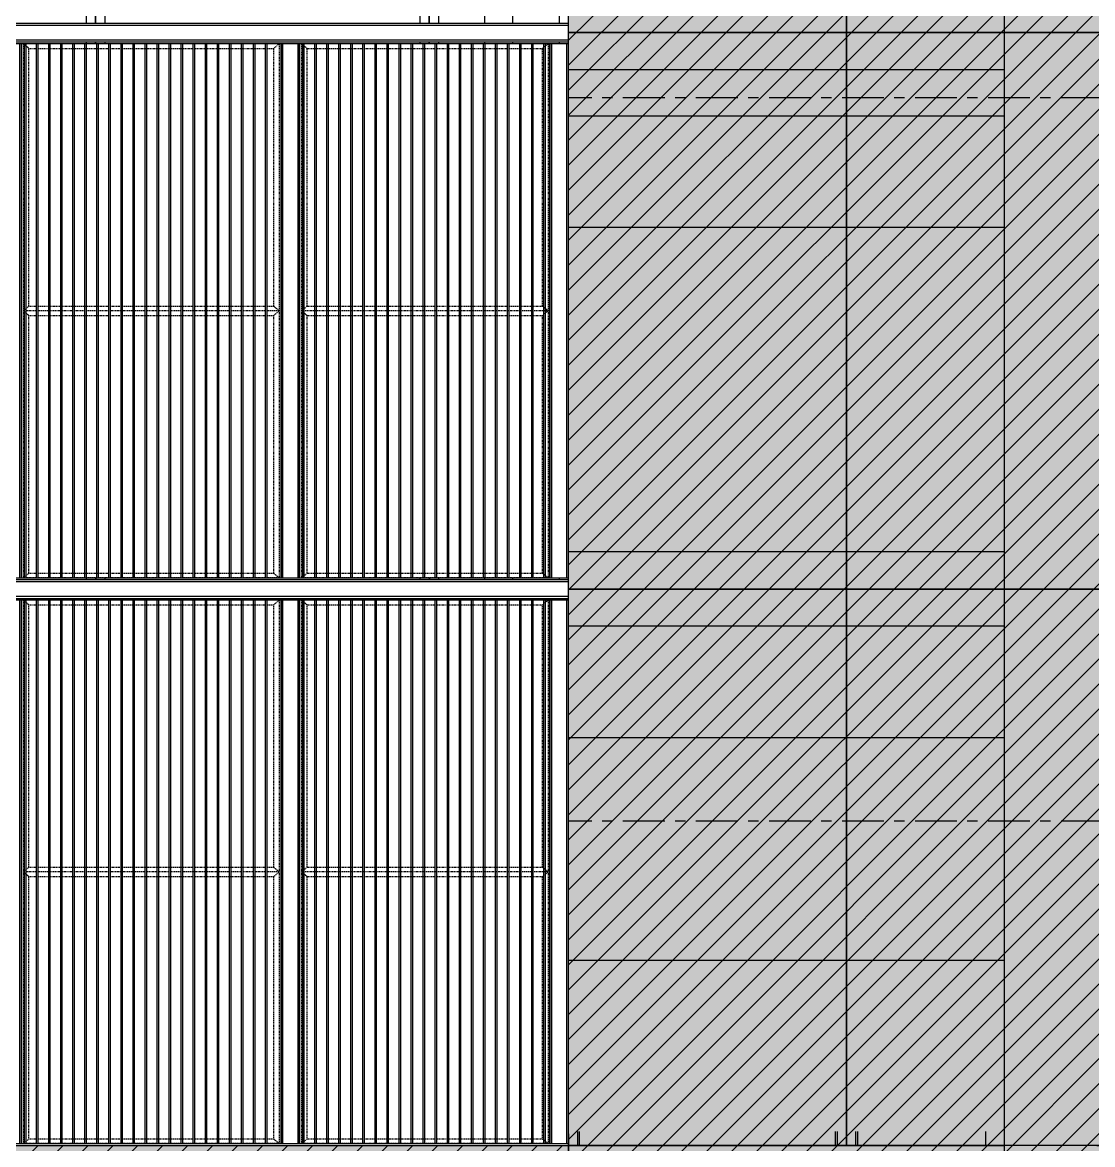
# Model space of a CAD drawing. Header units: millimetres. Extents: x 2519235 to 7246330, y 25937 to 201821.
# Drawn here: x 2837943 to 2843714, y 105295 to 111345 of the extents above; entities that cross this region are included whole.
import ezdxf
from ezdxf.enums import TextEntityAlignment as Align
from ezdxf.xclip import XClip

# ---------------------------------------------------------------- set-up
doc = ezdxf.new("R2010")
doc.units = ezdxf.units.MM
doc.header["$XCLIPFRAME"] = 0
for name, pattern in [('ACM_Grid2', [9, 6, -1, 1, -1]), ('HIDDEN', [0.375, 0.25, -0.125]), ('HIDDEN2', [4.7625, 3.175, -1.5875]), ('TA_GL_000.90000', [2.475, 0.9, -0.225, 0.225, -0.225, 0.9]), ('TA_HL_001.00000', [6.5, 3.55, -2.95])]:
    doc.linetypes.add(name, pattern=pattern)
doc.layers.get('Defpoints').update_dxf_attribs({"color": 140})
for name, color, linetype in [('000 - 0_HIDE_OBJ_FRAMING_DEF_SUB_1', 250, 'Continuous'), ('000 - 0_SYM_DWG_GRID-BUBBLE_MAIN_COLOR_1', 1, 'Continuous'), ('000 - 0_SYM_DWG_GRIDLINE_MAIN_COLOR_251', 251, 'Continuous'), ('000 - CONCRETE_COL_HATCH_', 251, 'Continuous'), ('000 - CONCRETE_COL_WIPEOUT_', 250, 'Continuous'), ('000 - CONCRETE_PRECAST_CUT_COLOR_3', 3, 'Continuous'), ('000 - CONCRETE_PRECAST_HATCH_', 251, 'Continuous'), ('010 - ASPG_EXTR_MAIN_COLOR_2', 2, 'Continuous'), ('010 - ASPG_EXTR_WIPEOUT_', 250, 'Continuous'), ('010 - ASPG_FRAMING_MAIN_COLOR_1', 3, 'Continuous'), ('010 - ASPG_FRAMING_MAIN_COLOR_2', 2, 'Continuous'), ('010 - ASPG_FRAMING_SUB_COLOR_2', 2, 'Continuous'), ('010 - ASPG_FRAMING_SUB_COLOR_3', 251, 'Continuous'), ('010 - ASPG_FRAMING_WIPEOUT_', 250, 'Continuous'), ('_[-125x65x6x8', 3, 'Continuous'), ('_PL-02', 1, 'Continuous'), ('_PLATE-SC', 32, 'Continuous'), ('_SC -100x100x6x8', 1, 'Continuous'), ('_Wall-PRECAST-E1', 1, 'HIDDEN'), ('_งานโครงสร้าง', 251, 'Continuous'), ('A-GLAZ-CURT', 252, 'Continuous'), ('G-ANNO-HATCH-G251', 7, 'Continuous'), ('S-COLS-E', 2, 'Continuous')]:
    doc.layers.add(name, color=color, linetype=linetype)
doc.layers.add('ACM_Line_Grid Line _Existing__Lw2_', color=252, linetype='ACM_Grid2', lineweight=9)
doc.styles.add('Arial', font='arial.ttf', dxfattribs={"height": 300})
doc.styles.add('TA', font='', dxfattribs={"height": 4.5})
doc.styles.get('TA').set_extended_font_data('Cordia New')

# ---------------------------------------------------------------- blocks, each defined once
blk = doc.blocks.new('DPA_Curved type A_Corner 2 - Curved Type A_corner 2-V120-ENTRANCE 1 - ELEVATION 1')
at = {"layer": '000 - 0_HIDE_OBJ_FRAMING_DEF_SUB_1'}
for p, q in [((2989542.7, 108290), (2988042.7, 108290)), ((2988042.7, 108290), (2988092.7, 108290)), ((2988042.7, 105417.4), (2988042.7, 108290)), ((2988042.7, 105290), (2988042.7, 108290)), ((2988092.7, 108290), (2988102.7, 108290)), ((2988092.7, 105290), (2988092.7, 108290)), ((2988092.7, 105290), (2988092.7, 108290)), ((2988102.7, 108290), (2989482.7, 108290)), ((2988102.7, 105290), (2988102.7, 108290)), ((2989482.7, 108290), (2989492.7, 108290)), ((2989482.7, 105290), (2989482.7, 108290)), ((2989492.7, 108290), (2989542.7, 108290)), ((2989492.7, 105290), (2989492.7, 108290)), ((2989492.7, 105290), (2989492.7, 108290)), ((2989542.7, 108290), (2989542.7, 105290)), ((2989542.7, 105417.4), (2989542.7, 108290)), ((2988042.7, 105290), (2988042.7, 105352.4)), ((2989542.7, 105290), (2989542.7, 105352.4)), ((2988092.7, 105290), (2988042.7, 105290)), ((2988042.7, 105290), (2989542.7, 105290)), ((2988102.7, 105290), (2988092.7, 105290)), ((2989482.7, 105290), (2988102.7, 105290)), ((2989492.7, 105290), (2989482.7, 105290)), ((2989542.7, 105290), (2989492.7, 105290))]:
    blk.add_line(p, q, dxfattribs=at)
blk = doc.blocks.new('H-Wide Flange-Column - H100x100x17_2-31208561-ENTRANCE 1 - ELEVATION 1')
at = {"layer": '000 - 0_HIDE_OBJ_FRAMING_DEF_SUB_1'}
for p, q in [((2988042.7, 106340), (2988042.7, 105417.4)), ((2988042.7, 106340), (2988042.7, 105417.4)), ((2988042.7, 106340), (2988042.7, 105417.4)), ((2988042.7, 105417.4), (2988042.7, 106340)), ((2988042.7, 105352.4), (2988042.7, 103815)), ((2988042.7, 105352.4), (2988042.7, 103815)), ((2988042.7, 105352.4), (2988042.7, 103815)), ((2988042.7, 103815), (2988042.7, 105352.4))]:
    blk.add_line(p, q, dxfattribs=at)
blk = doc.blocks.new('DPA_Curved type B - Curved Type B-V82-ENTRANCE 1 - ELEVATION 1')
at = {"layer": '000 - 0_HIDE_OBJ_FRAMING_DEF_SUB_1'}
for p, q in [((2989542.7, 108290), (2989592.7, 108290)), ((2990392.7, 108290), (2989542.7, 108290)), ((2989542.7, 108290), (2989542.7, 105417.4)), ((2989542.7, 105290), (2989542.7, 108290)), ((2989592.7, 108290), (2989602.7, 108290)), ((2989592.7, 105290), (2989592.7, 108290)), ((2989592.7, 105290), (2989592.7, 108290)), ((2989602.7, 108290), (2990292.7, 108290)), ((2989602.7, 105290), (2989602.7, 108290)), ((2990292.7, 108290), (2990982.7, 108290)), ((2990292.7, 105290), (2990292.7, 108290)), ((2991041.9, 108290), (2990892.7, 108290)), ((2990982.7, 108290), (2990992.7, 108290)), ((2990982.7, 105290), (2990982.7, 108290)), ((2990992.7, 108290), (2991042.7, 108290)), ((2990992.7, 105365), (2990992.7, 108290)), ((2990992.7, 105365), (2990992.7, 108290)), ((2991042.7, 108290), (2991042.7, 108225)), ((2991042.7, 108215), (2991042.7, 105365)), ((2991042.7, 105365), (2991042.7, 108215)), ((2989542.7, 105352.4), (2989542.7, 105290)), ((2990992.7, 105290), (2990992.7, 105355)), ((2990992.7, 105290), (2990992.7, 105355)), ((2991042.7, 105355), (2991042.7, 105290)), ((2989542.7, 105290), (2990392.7, 105290)), ((2989592.7, 105290), (2989542.7, 105290)), ((2989602.7, 105290), (2989592.7, 105290)), ((2990292.7, 105290), (2989602.7, 105290)), ((2990982.7, 105290), (2990292.7, 105290)), ((2990892.7, 105290), (2990992.5, 105290)), ((2990992.7, 105290), (2990982.7, 105290)), ((2991042.7, 105290), (2990992.7, 105290))]:
    blk.add_line(p, q, dxfattribs=at)
blk = doc.blocks.new('W-1-PP17-ENT1_REV02_20260415-155428_PP17_ENT1_EX_ELE1')
at = {"layer": 'A-GLAZ-CURT'}
for name in ['DPA_Curved type A_Corner 2 - Curved Type A_corner 2-V120-ENTRANCE 1 - ELEVATION 1', 'DPA_Curved type B - Curved Type B-V82-ENTRANCE 1 - ELEVATION 1']:
    blk.add_blockref(name, (-3000942.9, 0), dxfattribs=at)
at = {"layer": 'S-COLS-E'}
blk.add_blockref('H-Wide Flange-Column - H100x100x17_2-31208561-ENTRANCE 1 - ELEVATION 1', (-3000942.9, 0), dxfattribs=at)
blk = doc.blocks.new('*U1063')
at = {"layer": '000 - 0_SYM_DWG_GRIDLINE_MAIN_COLOR_251', "linetype": 'ByBlock', "ltscale": 5}
blk.add_line((20, 0), (-348.8, 0), dxfattribs=at)
at = {"style": 'TA', "flags": 1}
blk.add_attdef('LOCATION', (6, -6), '', height=4.5, rotation=270, dxfattribs=at)
at = {"layer": '000 - 0_SYM_DWG_GRID-BUBBLE_MAIN_COLOR_1', "style": 'Arial'}
blk.add_attdef('GRID-HEAD', text='', height=4, rotation=90, dxfattribs=at).set_placement((42.25, 0), align=Align.MIDDLE_CENTER)
blk = doc.blocks.new('*U1068')
at = {"layer": '000 - 0_SYM_DWG_GRIDLINE_MAIN_COLOR_251', "linetype": 'ByBlock', "ltscale": 5}
blk.add_line((20, 0), (-878, 0), dxfattribs=at)
at = {"style": 'TA', "flags": 1}
blk.add_attdef('LOCATION', (6, -6), '', height=4.5, rotation=270, dxfattribs=at)
blk = doc.blocks.new('W-1-PP17-ENT1_REV02_20260415-160509_PP17_ENT1_ELE1_DIMS_1')
at = {"layer": '000 - 0_SYM_DWG_GRIDLINE_MAIN_COLOR_251', "linetype": 'TA_GL_000.90000', "xscale": 50, "yscale": 50, "zscale": 50}
for name, p, rotation in [('*U1063', (-13200, 100000), 270), ('*U1068', (-24600, 110940), 180), ('*U1068', (-24600, 107040), 180)]:
    blk.add_blockref(name, p, dxfattribs=dict(at, rotation=rotation))
blk = doc.blocks.new('*U109')
at = {"color": 252, "linetype": 'HIDDEN2', "ltscale": 0.3}
blk.add_line((0, -26.5), (-4149.3, -26.5), dxfattribs=at)
blk.add_lwpolyline([(0, 32.5), (-4149.3, 32.5), (-4149.3, -32.5), (0, -32.5)], close=True)
blk = doc.blocks.new('_PL-01')
at = {"layer": 'G-ANNO-HATCH-G251'}
h = blk.add_hatch(dxfattribs=at)
h.set_pattern_fill('AR-CONC', color=250, scale=0.05)
h.set_pattern_definition([(50, (-178564.836, -85577.109), (9.10923345, -0.79695428), [0.9525, -10.4775]), (355, (-178564.836, -85577.109), (-1.76217107, 9.55284226), [0.762, -8.3820292]), (100.4514447, (-178564.077, -85577.176), (7.34706235, 8.7558876), [0.80950044, -8.90451223]), (46.1842, (-178564.836, -85574.569), (13.55395204, -2.1021164), [1.42875, -15.71625]), (96.6355576, (-178563.706, -85574.744), (11.8702067, 12.3713062), [1.2142512, -13.3567804]), (351.184151, (-178564.836, -85574.57), (11.8702067, 12.3713062), [1.1429984, -12.5729866]), (21, (-178563.566, -85575.204), (7.58071956, -5.1132599), [0.9525, -10.4775]), (326, (-178563.566, -85575.204), (3.0901014, 9.2093983), [0.762, -8.382]), (71.451445, (-178562.934, -85575.63), (10.67082096, 4.09613844), [0.80950044, -8.9044969]), (37.5, (-178564.8358, -85577.1093), (0.15443016, 4.227751944), [0, -8.2804, 0, -8.509, 0, -8.41375]), (7.5, (-178564.836, -85577.1093), (3.34098313, 5.00902874), [0, -4.8514, 0, -8.0899, 0, -3.20675]), (327.5, (-178567.668, -85577.1093), (6.77952976, -0.2864372), [0, -3.175, 0, -9.906, 0, -13.1445]), (317.5, (-178568.938, -85577.1093), (7.40645907, 1.27132455), [0, -4.1275, 0, -6.5786, 0, -9.3345])])
h.paths.add_polyline_path([(70, 0), (-70, 0), (-70, -10), (70, -10)])
h = blk.add_hatch(dxfattribs=at)
h.set_pattern_fill('ANSI32', color=250, scale=0.5, angle=90)
h.set_pattern_definition([(135, (-178371.5467, -85577.1093), (-3.36759605, -3.36759605), []), (135, (-178371.5467, -85574.8643), (-3.36759605, -3.36759605), [])])
h.paths.add_polyline_path([(70, -10), (-70, -10), (-70, -20), (70, -20)])
for points in [[(-70, 0), (70, 0), (70, -10), (-70, -10)], [(-70, -10), (70, -10), (70, -20), (-70, -20)]]:
    blk.add_lwpolyline(points, close=True)
at = {"layer": 'ACM_Line_Grid Line _Existing__Lw2_', "lineweight": 20}
blk.add_line((0, 0), (0, -20), dxfattribs=at)
blk = doc.blocks.new('*U132')
for p, q in [((-3, 4870.5), (-63, 4870.5)), ((-57.9, 4865.5), (-50, 4865.5)), ((-50, 5.5), (-50, 4865.5)), ((-50, 4865.5), (50, 4865.5)), ((-3, 4865.5), (-3, 4870.5)), ((50, 4865.5), (50, 5.5)), ((-3, 0.5), (-63, 0.5)), ((-57.9, 5.5), (-50, 5.5)), ((-50, 5.5), (50, 5.5)), ((-3, 5.5), (-3, 0.5))]:
    blk.add_line(p, q)
at = {"color": 252}
for p, q in [((-24.8, 4842.1), (-24.8, 4828.8)), ((-24.8, 4842.1), (-23.6, 4840.8)), ((-22.4, 4842.1), (-23.6, 4840.8)), ((-23.6, 4840.8), (-23.6, 4830.1)), ((-22.4, 4842.1), (-21.2, 4840.8)), ((-22.4, 4842.1), (-22.4, 4828.8)), ((-20, 4842.1), (-21.2, 4840.8)), ((-21.2, 4840.8), (-21.2, 4830.1)), ((-20, 4842.1), (-18.8, 4840.8)), ((-20, 4842.1), (-20, 4828.8)), ((-17.6, 4846.3), (-18.8, 4845.5)), ((-18.8, 4845.5), (-18.8, 4825.5)), ((-17.6, 4846.3), (-11, 4846.3)), ((-11, 4846.3), (-9.8, 4845.5)), ((-9.8, 4849), (-9.8, 4822)), ((-9.8, 4849), (-8, 4849)), ((-8, 4849), (-8, 4822)), ((4, 4822), (4, 4849)), ((5.8, 4849), (4, 4849)), ((5.8, 4822), (5.8, 4849)), ((7, 4846.3), (5.8, 4845.5)), ((13.6, 4846.3), (7, 4846.3)), ((13.6, 4846.3), (14.8, 4845.5)), ((14.8, 4825.5), (14.8, 4845.5)), ((22.6, 4846.3), (16, 4846.3)), ((22.6, 4846.3), (23.8, 4845.5)), ((23.8, 4825.5), (23.8, 4845.5)), ((25, 4842.1), (23.8, 4840.8)), ((26.2, 4840.8), (25, 4842.1)), ((25, 4828.8), (25, 4842.1)), ((27.4, 4842.1), (26.2, 4840.8)), ((26.2, 4830.2), (26.2, 4840.8)), ((28.6, 4840.8), (27.4, 4842.1)), ((27.4, 4828.8), (27.4, 4842.1)), ((29.8, 4842.1), (28.6, 4840.8)), ((28.6, 4840.8), (28.6, 4830.2)), ((29.8, 4828.8), (29.8, 4842.1)), ((-24.8, 4828.8), (-23.6, 4830.1)), ((-23.6, 4830.1), (-22.4, 4828.8)), ((-22.4, 4828.8), (-21.2, 4830.1)), ((-21.2, 4830.1), (-20, 4828.8)), ((-20, 4828.8), (-18.8, 4830.2)), ((-17.6, 4824.7), (-18.8, 4825.5)), ((-17.6, 4839.1), (-11, 4839.1)), ((-17.6, 4831.9), (-11, 4831.9)), ((-17.6, 4824.7), (-11, 4824.7)), ((-11, 4824.7), (-9.8, 4825.5)), ((-9.8, 4822), (-8, 4822)), ((5.8, 4822), (4, 4822)), ((7, 4824.7), (5.8, 4825.5)), ((13.6, 4839.1), (7, 4839.1)), ((13.6, 4831.9), (7, 4831.9)), ((13.6, 4824.7), (7, 4824.7)), ((13.6, 4824.7), (14.8, 4825.5)), ((22.6, 4839.1), (16, 4839.1)), ((22.6, 4831.9), (16, 4831.9)), ((22.6, 4824.7), (16, 4824.7)), ((22.6, 4824.7), (23.8, 4825.5)), ((25, 4828.8), (23.8, 4830.2)), ((25, 4828.8), (26.2, 4830.2)), ((27.4, 4828.8), (26.2, 4830.2)), ((27.4, 4828.8), (28.6, 4830.2)), ((29.8, 4828.8), (28.6, 4830.2)), ((-24.8, 28.8), (-24.8, 42.1)), ((-24.8, 42.1), (-23.6, 40.8)), ((-24.8, 28.8), (-23.6, 30.2)), ((-23.6, 40.8), (-22.4, 42.1)), ((-23.6, 30.2), (-23.6, 40.8)), ((-22.4, 28.8), (-23.6, 30.2)), ((-22.4, 42.1), (-21.2, 40.8)), ((-22.4, 28.8), (-22.4, 42.1)), ((-22.4, 28.8), (-21.2, 30.2)), ((-21.2, 40.8), (-20, 42.1)), ((-21.2, 30.2), (-21.2, 40.8)), ((-20, 28.8), (-21.2, 30.2)), ((-20, 42.1), (-18.8, 40.8)), ((-20, 28.8), (-20, 42.1)), ((-20, 28.8), (-18.8, 30.2)), ((-17.6, 46.3), (-18.8, 45.5)), ((-18.8, 25.5), (-18.8, 45.5)), ((-17.6, 24.7), (-18.8, 25.5)), ((-17.6, 46.3), (-11, 46.3)), ((-17.6, 39.1), (-11, 39.1)), ((-17.6, 31.9), (-11, 31.9)), ((-17.6, 24.7), (-11, 24.7)), ((-11, 46.3), (-9.8, 45.5)), ((-11, 24.7), (-9.8, 25.5)), ((-9.8, 22), (-9.8, 49)), ((-9.8, 49), (-8, 49)), ((-9.8, 22), (-8, 22)), ((-8, 22), (-8, 49)), ((4, 49), (4, 22)), ((5.8, 49), (4, 49)), ((5.8, 22), (4, 22)), ((5.8, 49), (5.8, 22)), ((7, 46.3), (5.8, 45.5)), ((7, 24.7), (5.8, 25.5)), ((13.6, 46.3), (7, 46.3)), ((13.6, 39.1), (7, 39.1)), ((13.6, 31.9), (7, 31.9)), ((13.6, 24.7), (7, 24.7)), ((13.6, 46.3), (14.8, 45.5)), ((13.6, 24.7), (14.8, 25.5)), ((14.8, 45.5), (14.8, 25.5)), ((22.6, 46.3), (16, 46.3)), ((22.6, 39.1), (16, 39.1)), ((22.6, 31.9), (16, 31.9)), ((22.6, 24.7), (16, 24.7)), ((22.6, 46.3), (23.8, 45.5)), ((22.6, 24.7), (23.8, 25.5)), ((23.8, 45.5), (23.8, 25.5)), ((25, 42.1), (23.8, 40.8)), ((25, 28.8), (23.8, 30.2)), ((25, 42.1), (26.2, 40.8)), ((25, 42.1), (25, 28.8)), ((26.2, 30.1), (25, 28.8)), ((27.4, 42.1), (26.2, 40.8)), ((26.2, 40.8), (26.2, 30.1)), ((27.4, 28.8), (26.2, 30.1)), ((27.4, 42.1), (28.6, 40.8)), ((27.4, 42.1), (27.4, 28.8)), ((28.6, 30.1), (27.4, 28.8)), ((29.8, 42.1), (28.6, 40.8)), ((28.6, 30.1), (28.6, 40.8)), ((29.8, 28.8), (28.6, 30.1)), ((29.8, 42.1), (29.8, 28.8))]:
    blk.add_line(p, q, dxfattribs=at)
at = {"color": 1, "linetype": 'HIDDEN'}
for p, q in [((-8, 4860.5), (-8, 4815.6)), ((-8, 10.5), (-8, 55.3))]:
    blk.add_line(p, q, dxfattribs=at)
at = {"color": 252, "linetype": 'HIDDEN', "ltscale": 0.1}
for p, q in [((-3, 4865.5), (-3, 5.5)), ((3, 5.5), (3, 4865.5))]:
    blk.add_line(p, q, dxfattribs=at)
at = {"color": 252}
for points in [[(-17.6, 4846.3, 0.325), (-17.6, 4839.1, 0.325), (-17.6, 4831.9, 0.325), (-17.6, 4824.7, 0.325)], [(-11, 4846.3, -0.325), (-11, 4839.1, -0.325), (-11, 4831.9, -0.325), (-11, 4824.7, -0.325)], [(7, 4824.7, -0.325), (7, 4831.9, -0.325), (7, 4839.1, -0.325), (7, 4846.3, -0.325)], [(13.6, 4824.7, 0.325), (13.6, 4831.9, 0.325), (13.6, 4839.1, 0.325), (13.6, 4846.3, 0.325)], [(22.6, 4824.7, 0.325), (22.6, 4831.9, 0.325), (22.6, 4839.1, 0.325), (22.6, 4846.3, 0.325)], [(-17.6, 24.7, -0.325), (-17.6, 31.9, -0.325), (-17.6, 39.1, -0.325), (-17.6, 46.3, -0.325)], [(-11, 24.7, 0.325), (-11, 31.9, 0.325), (-11, 39.1, 0.325), (-11, 46.3, 0.325)], [(7, 46.3, 0.325), (7, 39.1, 0.325), (7, 31.9, 0.325), (7, 24.7, 0.325)], [(13.6, 46.3, -0.325), (13.6, 39.1, -0.325), (13.6, 31.9, -0.325), (13.6, 24.7, -0.325)], [(22.6, 46.3, -0.325), (22.6, 39.1, -0.325), (22.6, 31.9, -0.325), (22.6, 24.7, -0.325)]]:
    blk.add_lwpolyline(points, format="xyb", dxfattribs=at)
for points in [[(16, 4846.3, 0.325), (16, 4839.1, 0.325), (16, 4831.9, 0.325), (16, 4824.7), (14.8, 4825.5), (14.8, 4845.5)], [(16, 24.7, -0.325), (16, 31.9, -0.325), (16, 39.1, -0.325), (16, 46.3), (14.8, 45.5), (14.8, 25.5)]]:
    blk.add_lwpolyline(points, format="xyb", close=True, dxfattribs=at)
for centre, start, end in [((-57.2, 4871.4), 188.47924, 263.15021), ((-57.2, -0.4), 96.84979, 171.52076)]:
    blk.add_arc(centre, 5.91, start, end)
for centre, radius, start, end in [((-18.3, 4835.5), 9.29, 134.32225, 225.67775), ((23.3, 4835.5), 9.29, 314.32225, 45.67775), ((71.5, 4831.4), 47.7, 178.49035, 181.50965), ((-18.3, 35.5), 9.29, 134.32225, 225.67775), ((71.5, 39.5), 47.7, 178.49035, 181.50965), ((23.3, 35.5), 9.29, 314.32225, 45.67775)]:
    blk.add_arc(centre, radius, start, end, dxfattribs=at)
at = {"color": 1, "linetype": 'HIDDEN'}
for centre, radius, start, end in [((-13, 4860.5), 5, 0, 90), ((-2.1, 4816.3), 5.91, 186.84979, 261.52076), ((-13, 10.5), 5, 270, 0), ((-2.1, 54.6), 5.91, 98.47924, 173.15021)]:
    blk.add_arc(centre, radius, start, end, dxfattribs=at)
at = {"layer": 'Defpoints'}
blk.add_line((0, 4870.5), (0, 0.5), dxfattribs=at)
blk = doc.blocks.new('*U134')
for p, q in [((-3, 3270), (-63, 3270)), ((-3, 3265), (-3, 3270)), ((-57.9, 3265), (-50, 3265)), ((-50, 555), (-50, 3265)), ((-50, 3265), (50, 3265)), ((50, 3265), (50, 555)), ((-3, 550), (-63, 550)), ((-57.9, 555), (-50, 555)), ((-50, 555), (50, 555)), ((-3, 555), (-3, 550))]:
    blk.add_line(p, q)
at = {"color": 252}
for p, q in [((-24.8, 3241.6), (-24.8, 3228.4)), ((-24.8, 3241.6), (-23.6, 3240.3)), ((-24.8, 3228.4), (-23.6, 3229.7)), ((-22.4, 3241.6), (-23.6, 3240.3)), ((-23.6, 3240.3), (-23.6, 3229.7)), ((-23.6, 3229.7), (-22.4, 3228.4)), ((-22.4, 3241.6), (-21.2, 3240.3)), ((-22.4, 3241.6), (-22.4, 3228.4)), ((-22.4, 3228.4), (-21.2, 3229.7)), ((-20, 3241.6), (-21.2, 3240.3)), ((-21.2, 3240.3), (-21.2, 3229.7)), ((-21.2, 3229.7), (-20, 3228.4)), ((-20, 3241.6), (-18.8, 3240.3)), ((-20, 3241.6), (-20, 3228.4)), ((-20, 3228.4), (-18.8, 3229.7)), ((-17.6, 3245.8), (-18.8, 3245)), ((-18.8, 3245), (-18.8, 3225)), ((-17.6, 3224.2), (-18.8, 3225)), ((-17.6, 3245.8), (-11, 3245.8)), ((-17.6, 3238.6), (-11, 3238.6)), ((-17.6, 3231.4), (-11, 3231.4)), ((-17.6, 3224.2), (-11, 3224.2)), ((-11, 3245.8), (-9.8, 3245)), ((-11, 3224.2), (-9.8, 3225)), ((-9.8, 3248.5), (-9.8, 3221.5)), ((-9.8, 3248.5), (-8, 3248.5)), ((-9.8, 3221.5), (-8, 3221.5)), ((-8, 3248.5), (-8, 3221.5)), ((4, 3221.5), (4, 3248.5)), ((5.8, 3248.5), (4, 3248.5)), ((5.8, 3221.5), (4, 3221.5)), ((5.8, 3221.5), (5.8, 3248.5)), ((7, 3245.8), (5.8, 3245)), ((7, 3224.2), (5.8, 3225)), ((13.6, 3245.8), (7, 3245.8)), ((13.6, 3238.6), (7, 3238.6)), ((13.6, 3231.4), (7, 3231.4)), ((13.6, 3224.2), (7, 3224.2)), ((13.6, 3245.8), (14.8, 3245)), ((13.6, 3224.2), (14.8, 3225)), ((14.8, 3225), (14.8, 3245)), ((22.6, 3245.8), (16, 3245.8)), ((22.6, 3238.6), (16, 3238.6)), ((22.6, 3231.4), (16, 3231.4)), ((22.6, 3224.2), (16, 3224.2)), ((22.6, 3245.8), (23.8, 3245)), ((22.6, 3224.2), (23.8, 3225)), ((23.8, 3225), (23.8, 3245)), ((25, 3241.6), (23.8, 3240.3)), ((25, 3228.4), (23.8, 3229.7)), ((26.2, 3240.3), (25, 3241.6)), ((25, 3228.4), (25, 3241.6)), ((25, 3228.4), (26.2, 3229.7)), ((27.4, 3241.6), (26.2, 3240.3)), ((26.2, 3229.7), (26.2, 3240.3)), ((27.4, 3228.4), (26.2, 3229.7)), ((28.6, 3240.3), (27.4, 3241.6)), ((27.4, 3228.4), (27.4, 3241.6)), ((27.4, 3228.4), (28.6, 3229.7)), ((29.8, 3241.6), (28.6, 3240.3)), ((28.6, 3240.3), (28.6, 3229.7)), ((29.8, 3228.4), (28.6, 3229.7)), ((29.8, 3228.4), (29.8, 3241.6)), ((-24.8, 578.4), (-24.8, 591.6)), ((-24.8, 591.6), (-23.6, 590.3)), ((-24.8, 578.4), (-23.6, 579.7)), ((-23.6, 590.3), (-22.4, 591.6)), ((-23.6, 579.7), (-23.6, 590.3)), ((-22.4, 578.4), (-23.6, 579.7)), ((-22.4, 591.6), (-21.2, 590.3)), ((-22.4, 578.4), (-22.4, 591.6)), ((-22.4, 578.4), (-21.2, 579.7)), ((-21.2, 590.3), (-20, 591.6)), ((-21.2, 579.7), (-21.2, 590.3)), ((-20, 578.4), (-21.2, 579.7)), ((-20, 591.6), (-18.8, 590.3)), ((-20, 578.4), (-20, 591.6)), ((-20, 578.4), (-18.8, 579.7)), ((-17.6, 595.8), (-18.8, 595)), ((-18.8, 575), (-18.8, 595)), ((-17.6, 574.2), (-18.8, 575)), ((-17.6, 595.8), (-11, 595.8)), ((-17.6, 588.6), (-11, 588.6)), ((-17.6, 581.4), (-11, 581.4)), ((-17.6, 574.2), (-11, 574.2)), ((-11, 595.8), (-9.8, 595)), ((-11, 574.2), (-9.8, 575)), ((-9.8, 571.5), (-9.8, 598.5)), ((-9.8, 598.5), (-8, 598.5)), ((-9.8, 571.5), (-8, 571.5)), ((-8, 571.5), (-8, 598.5)), ((4, 598.5), (4, 571.5)), ((5.8, 598.5), (4, 598.5)), ((5.8, 571.5), (4, 571.5)), ((5.8, 598.5), (5.8, 571.5)), ((7, 595.8), (5.8, 595)), ((7, 574.2), (5.8, 575)), ((13.6, 595.8), (7, 595.8)), ((13.6, 588.6), (7, 588.6)), ((13.6, 581.4), (7, 581.4)), ((13.6, 574.2), (7, 574.2)), ((13.6, 595.8), (14.8, 595)), ((13.6, 574.2), (14.8, 575)), ((14.8, 595), (14.8, 575)), ((22.6, 595.8), (16, 595.8)), ((22.6, 588.6), (16, 588.6)), ((22.6, 581.4), (16, 581.4)), ((22.6, 574.2), (16, 574.2)), ((22.6, 595.8), (23.8, 595)), ((22.6, 574.2), (23.8, 575)), ((23.8, 595), (23.8, 575)), ((25, 591.6), (23.8, 590.3)), ((25, 578.4), (23.8, 579.7)), ((25, 591.6), (26.2, 590.3)), ((25, 591.6), (25, 578.4)), ((26.2, 579.7), (25, 578.4)), ((27.4, 591.6), (26.2, 590.3)), ((26.2, 590.3), (26.2, 579.7)), ((27.4, 578.4), (26.2, 579.7)), ((27.4, 591.6), (28.6, 590.3)), ((27.4, 591.6), (27.4, 578.4)), ((28.6, 579.7), (27.4, 578.4)), ((29.8, 591.6), (28.6, 590.3)), ((28.6, 579.7), (28.6, 590.3)), ((29.8, 578.4), (28.6, 579.7)), ((29.8, 591.6), (29.8, 578.4))]:
    blk.add_line(p, q, dxfattribs=at)
at = {"color": 1, "linetype": 'HIDDEN'}
for p, q in [((-8, 3260), (-8, 3215.1)), ((-8, 560), (-8, 604.9))]:
    blk.add_line(p, q, dxfattribs=at)
at = {"color": 252, "linetype": 'HIDDEN', "ltscale": 0.1}
for p, q in [((-3, 3265), (-3, 555)), ((3, 555), (3, 3265))]:
    blk.add_line(p, q, dxfattribs=at)
at = {"color": 252}
for points in [[(-17.6, 3245.8, 0.325), (-17.6, 3238.6, 0.325), (-17.6, 3231.4, 0.325), (-17.6, 3224.2, 0.325)], [(-11, 3245.8, -0.325), (-11, 3238.6, -0.325), (-11, 3231.4, -0.325), (-11, 3224.2, -0.325)], [(7, 3224.2, -0.325), (7, 3231.4, -0.325), (7, 3238.6, -0.325), (7, 3245.8, -0.325)], [(13.6, 3224.2, 0.325), (13.6, 3231.4, 0.325), (13.6, 3238.6, 0.325), (13.6, 3245.8, 0.325)], [(22.6, 3224.2, 0.325), (22.6, 3231.4, 0.325), (22.6, 3238.6, 0.325), (22.6, 3245.8, 0.325)], [(-17.6, 574.2, -0.325), (-17.6, 581.4, -0.325), (-17.6, 588.6, -0.325), (-17.6, 595.8, -0.325)], [(-11, 574.2, 0.325), (-11, 581.4, 0.325), (-11, 588.6, 0.325), (-11, 595.8, 0.325)], [(7, 595.8, 0.325), (7, 588.6, 0.325), (7, 581.4, 0.325), (7, 574.2, 0.325)], [(13.6, 595.8, -0.325), (13.6, 588.6, -0.325), (13.6, 581.4, -0.325), (13.6, 574.2, -0.325)], [(22.6, 595.8, -0.325), (22.6, 588.6, -0.325), (22.6, 581.4, -0.325), (22.6, 574.2, -0.325)]]:
    blk.add_lwpolyline(points, format="xyb", dxfattribs=at)
for points in [[(16, 3245.8, 0.325), (16, 3238.6, 0.325), (16, 3231.4, 0.325), (16, 3224.2), (14.8, 3225), (14.8, 3245)], [(16, 574.2, -0.325), (16, 581.4, -0.325), (16, 588.6, -0.325), (16, 595.8), (14.8, 595), (14.8, 575)]]:
    blk.add_lwpolyline(points, format="xyb", close=True, dxfattribs=at)
for centre, start, end in [((-57.2, 3270.9), 188.47924, 263.15021), ((-57.2, 549.1), 96.84979, 171.52076)]:
    blk.add_arc(centre, 5.91, start, end)
for centre, radius, start, end in [((-18.3, 3235), 9.29, 134.32225, 225.67775), ((71.5, 3230.9), 47.7, 178.49035, 181.50965), ((23.3, 3235), 9.29, 314.32225, 45.67775), ((-18.3, 585), 9.29, 134.32225, 225.67775), ((71.5, 589.1), 47.7, 178.49035, 181.50965), ((23.3, 585), 9.29, 314.32225, 45.67775)]:
    blk.add_arc(centre, radius, start, end, dxfattribs=at)
at = {"color": 1, "linetype": 'HIDDEN'}
for centre, radius, start, end in [((-13, 3260), 5, 0, 90), ((-2.1, 3215.8), 5.91, 186.84979, 261.52076), ((-2.1, 604.2), 5.91, 98.47924, 173.15021), ((-13, 560), 5, 270, 0)]:
    blk.add_arc(centre, radius, start, end, dxfattribs=at)
at = {"layer": 'Defpoints'}
blk.add_line((0, 3270), (0, 550), dxfattribs=at)
blk = doc.blocks.new('_PL-02')
at = {"layer": 'G-ANNO-HATCH-G251'}
h = blk.add_hatch(dxfattribs=at)
h.set_pattern_fill('ANSI32', color=250, scale=0.5, angle=90)
h.set_pattern_definition([(135, (-178371.5467, -85567.1093), (-3.36759605, -3.36759605), []), (135, (-178371.5467, -85564.8643), (-3.36759605, -3.36759605), [])])
h.paths.add_polyline_path([(70, 0), (-70, 0), (-70, -10), (70, -10)])
blk.add_lwpolyline([(-70, 0), (70, 0), (70, -10), (-70, -10)], close=True)
at = {"layer": 'ACM_Line_Grid Line _Existing__Lw2_', "lineweight": 20}
blk.add_line((0, 0), (0, -10), dxfattribs=at)
blk = doc.blocks.new('W-1-PP17-ENT1_REV02_20260415-160712_PP17_ENT1_SE_ELE1')
at = {"layer": '_Wall-PRECAST-E1'}
for points in [[(-12900, 114290), (-11400, 114290), (-11400, 111290), (-12900, 111290)], [(-11400, 114290), (-9900, 114290), (-9900, 111290), (-11400, 111290)], [(-12900, 111290), (-11400, 111290), (-11400, 108290), (-12900, 108290)], [(-11400, 111290), (-9900, 111290), (-9900, 108290), (-11400, 108290)], [(-12900, 108290), (-11400, 108290), (-11400, 105290), (-12900, 105290)], [(-11400, 108290), (-9900, 108290), (-9900, 105290), (-11400, 105290)]]:
    blk.add_lwpolyline(points, close=True, dxfattribs=at)
at = {"layer": '_งานโครงสร้าง'}
for p, q in [((-10550, 116340), (-10550, 100790)), ((-10550.2, 111090), (-12950.7, 111090)), ((-13350.7, 110840), (-17550, 110840)), ((-10550, 110840), (-12950.7, 110840)), ((-13350.7, 110240), (-17550, 110240)), ((-10550, 110240), (-12950.7, 110240)), ((-10550.2, 108490), (-12950.7, 108490)), ((-10550.2, 108090), (-12950.7, 108090))]:
    blk.add_line(p, q, dxfattribs=at)
at = {"layer": '_งานโครงสร้าง', "extrusion": (-1.22465e-16, 1, 0)}
for p, q in [((-15950.2, 107490), (-10550.2, 107490)), ((-15950.2, 106290), (-10550.2, 106290))]:
    blk.add_line(p, q, dxfattribs=at)
at = {"layer": '_งานโครงสร้าง'}
blk.add_lwpolyline([(-13350.7, 114690), (-12950.7, 114690), (-12950.7, 107490), (-13350.7, 107490)], close=True, dxfattribs=at)
at = {"layer": '_[-125x65x6x8', "color": 2}
for p in [(-13375.7, 109790), (-13375.7, 108590)]:
    blk.add_blockref('*U109', p, dxfattribs=at)
at = {"layer": '_[-125x65x6x8', "color": 2, "xscale": -1, "rotation": 180}
blk.add_blockref('*U109', (-13375.7, 107855), dxfattribs=at)
at = {"layer": '_PL-02'}
for p in [(-15450.4, 110240), (-13650.7, 110240)]:
    blk.add_blockref('_PL-02', p, dxfattribs=at)
at = {"layer": '_PLATE-SC', "xscale": -1, "rotation": 180}
for p in [(-15450.4, 110840), (-13650.7, 110840), (-15450.4, 107490), (-13650.7, 107490)]:
    blk.add_blockref('_PL-01', p, dxfattribs=at)
at = {"layer": '_SC -100x100x6x8'}
for name, p in [('*U132', (-15450.4, 110859.5)), ('*U132', (-13650.7, 110859.5)), ('*U134', (-15450.4, 106960)), ('*U134', (-13650.7, 106960))]:
    blk.add_blockref(name, p, dxfattribs=at)
blk = doc.blocks.new('*U1680')
at = {"layer": '000 - CONCRETE_COL_HATCH_'}
h = blk.add_hatch(dxfattribs=at)
h.set_pattern_fill('AR-CONC', color=256, scale=0.04)
h.set_pattern_definition([(50, (376950, -814206.8257), (7.28738676, -0.63756342), [0.762, -8.382]), (355, (376950, -814206.826), (-1.40973686, 7.64227381), [0.6096, -6.705623367]), (100.4514447, (376950.607, -814206.879), (5.877649884, 7.004710076), [0.64760035, -7.123609784]), (46.1842, (376950, -814204.794), (10.84316164, -1.68169312), [1.143, -12.573]), (96.6355576, (376950.904, -814204.934), (9.49616536, 9.89704498), [0.97140093, -10.68542433]), (351.1841512, (376950, -814204.794), (9.49616536, 9.89704498), [0.91439868, -10.05838928]), (21, (376951.016, -814205.3017), (6.06457565, -4.090607927), [0.762, -8.382]), (326, (376951.016, -814205.302), (2.472081134, 7.367518645), [0.6096, -6.7056]), (71.451445, (376951.5214, -814205.6426), (8.53665677, 3.276910755), [0.64760035, -7.123597504]), (37.5, (376950, -814206.8257), (0.12354413, 3.382201555), [0, -6.62432, 0, -6.8072, 0, -6.731]), (7.5, (376950, -814206.8257), (2.6727865, 4.007222993), [0, -3.88112, 0, -6.47192, 0, -2.5654]), (327.5, (376947.7343, -814206.8257), (5.423623807, -0.22914976), [0, -2.54, 0, -7.9248, 0, -10.5156]), (317.5, (376946.7183, -814206.8257), (5.925167255, 1.017059641), [0, -3.302, 0, -5.26288, 0, -7.4676])])
h.paths.add_polyline_path([(0, 0), (0, 3000), (5325, 3000), (5325, 14750), (8325, 14750), (8325, 0)])
blk = doc.blocks.new('A$Cad1447f0')
blk.add_blockref('*U1680', (-6825, -12000))
at = {"layer": '000 - CONCRETE_PRECAST_HATCH_'}
h = blk.add_hatch(dxfattribs=at)
h.set_pattern_fill('ANSI31', color=1, scale=30)
h.paths.add_polyline_path([(-6825, -12000), (-6825, -9000), (-1500, -9000), (-1500, 2750), (1500, 2750), (1500, -12000)])
blk.add_lwpolyline([(-6825, -12000), (-6825, -9000), (-1500, -9000), (-1500, 2750), (1500, 2750), (1500, -12000)], close=True)
at = {"layer": '000 - CONCRETE_PRECAST_CUT_COLOR_3'}
for points in [[(-1500, 0), (0, 0), (0, -3000), (-1500, -3000)], [(0, 0), (1500, 0), (1500, -3000), (0, -3000)], [(-1500, -3000), (0, -3000), (0, -6000), (-1500, -6000)], [(0, -3000), (1500, -3000), (1500, -6000), (0, -6000)], [(-1500, -6000), (0, -6000), (0, -9000), (-1500, -9000)], [(0, -6000), (1500, -6000), (1500, -9000), (0, -9000)]]:
    blk.add_lwpolyline(points, close=True, dxfattribs=at)
blk = doc.blocks.new('*U1138')
blk.add_wipeout([(50, 0), (1450, 0), (1450, 2930), (50, 2930)]).dxf.layer = '010 - ASPG_EXTR_WIPEOUT_'
at = {"layer": '010 - ASPG_EXTR_MAIN_COLOR_2'}
for points in [[(129.8, 0), (140, 0), (140, 2930), (129.8, 2930)], [(194.8, 0), (205, 0), (205, 2930), (194.8, 2930)], [(259.8, 0), (270, 0), (270, 2930), (259.8, 2930)], [(324.8, 0), (335, 0), (335, 2930), (324.8, 2930)], [(389.8, 0), (400, 0), (400, 2930), (389.8, 2930)], [(454.8, 0), (465, 0), (465, 2930), (454.8, 2930)], [(519.8, 0), (530, 0), (530, 2930), (519.8, 2930)], [(584.8, 0), (595, 0), (595, 2930), (584.8, 2930)], [(649.8, 0), (660, 0), (660, 2930), (649.8, 2930)], [(714.8, 0), (725, 0), (725, 2930), (714.8, 2930)], [(779.8, 0), (790, 0), (790, 2930), (779.8, 2930)], [(844.8, 0), (855, 0), (855, 2930), (844.8, 2930)], [(909.8, 0), (920, 0), (920, 2930), (909.8, 2930)], [(974.8, 0), (985, 0), (985, 2930), (974.8, 2930)], [(1039.8, 0), (1050, 0), (1050, 2930), (1039.8, 2930)], [(1104.8, 0), (1115, 0), (1115, 2930), (1104.8, 2930)], [(1169.8, 0), (1180, 0), (1180, 2930), (1169.8, 2930)], [(1234.8, 0), (1245, 0), (1245, 2930), (1234.8, 2930)], [(1299.8, 0), (1310, 0), (1310, 2930), (1299.8, 2930)], [(1364.8, 0), (1375, 0), (1375, 2930), (1364.8, 2930)]]:
    blk.add_lwpolyline(points, close=True, dxfattribs=at)
at = {"layer": '010 - ASPG_FRAMING_SUB_COLOR_2'}
blk.add_lwpolyline([(50, 0), (1450, 0), (1450, 2930), (50, 2930)], close=True, dxfattribs=at)
for points in [[(-50, 0), (50, 0), (50, 2930), (-50, 2930)], [(1450, 0), (1550, 0), (1550, 2930), (1450, 2930)]]:
    blk.add_wipeout(points).dxf.layer = '010 - ASPG_EXTR_WIPEOUT_'
at = {"layer": '010 - ASPG_EXTR_MAIN_COLOR_2'}
blk.add_lwpolyline([(64.8, 0), (75, 0), (75, 2930), (64.8, 2930)], close=True, dxfattribs=at)
at = {"layer": '010 - ASPG_FRAMING_MAIN_COLOR_1'}
for points in [[(-50, 0), (-40, 0), (-40, 2930), (-50, 2930)], [(40, 0), (50, 0), (50, 2930), (40, 2930)], [(1450, 0), (1460, 0), (1460, 2930), (1450, 2930)], [(1540, 0), (1550, 0), (1550, 2930), (1540, 2930)]]:
    blk.add_lwpolyline(points, close=True, dxfattribs=at)
at = {"layer": '010 - ASPG_FRAMING_SUB_COLOR_2'}
for points in [[(-50, 0), (50, 0), (50, 2930), (-50, 2930)], [(1450, 0), (1550, 0), (1550, 2930), (1450, 2930)]]:
    blk.add_lwpolyline(points, close=True, dxfattribs=at)
blk = doc.blocks.new('*U1135')
blk.add_wipeout([(50, 0), (1400, 0), (1400, 2930), (50, 2930)]).dxf.layer = '010 - ASPG_EXTR_WIPEOUT_'
at = {"layer": '010 - ASPG_EXTR_MAIN_COLOR_2'}
for points in [[(129.8, 0), (140, 0), (140, 2930), (129.8, 2930)], [(194.8, 0), (205, 0), (205, 2930), (194.8, 2930)], [(259.8, 0), (270, 0), (270, 2930), (259.8, 2930)], [(324.8, 0), (335, 0), (335, 2930), (324.8, 2930)], [(389.8, 0), (400, 0), (400, 2930), (389.8, 2930)], [(454.8, 0), (465, 0), (465, 2930), (454.8, 2930)], [(519.8, 0), (530, 0), (530, 2930), (519.8, 2930)], [(584.8, 0), (595, 0), (595, 2930), (584.8, 2930)], [(649.8, 0), (660, 0), (660, 2930), (649.8, 2930)], [(714.8, 0), (725, 0), (725, 2930), (714.8, 2930)], [(779.8, 0), (790, 0), (790, 2930), (779.8, 2930)], [(844.8, 0), (855, 0), (855, 2930), (844.8, 2930)], [(909.8, 0), (920, 0), (920, 2930), (909.8, 2930)], [(974.8, 0), (985, 0), (985, 2930), (974.8, 2930)], [(1039.8, 0), (1050, 0), (1050, 2930), (1039.8, 2930)], [(1104.8, 0), (1115, 0), (1115, 2930), (1104.8, 2930)], [(1169.8, 0), (1180, 0), (1180, 2930), (1169.8, 2930)], [(1234.8, 0), (1245, 0), (1245, 2930), (1234.8, 2930)], [(1299.8, 0), (1310, 0), (1310, 2930), (1299.8, 2930)]]:
    blk.add_lwpolyline(points, close=True, dxfattribs=at)
at = {"layer": '010 - ASPG_FRAMING_SUB_COLOR_2'}
blk.add_lwpolyline([(50, 0), (1400, 0), (1400, 2930), (50, 2930)], close=True, dxfattribs=at)
for points in [[(-50, 0), (50, 0), (50, 2930), (-50, 2930)], [(1400, 0), (1500, 0), (1500, 2930), (1400, 2930)]]:
    blk.add_wipeout(points).dxf.layer = '010 - ASPG_EXTR_WIPEOUT_'
at = {"layer": '010 - ASPG_EXTR_MAIN_COLOR_2'}
for points in [[(64.8, 0), (75, 0), (75, 2930), (64.8, 2930)], [(1364.8, 0), (1375, 0), (1375, 2930), (1364.8, 2930)]]:
    blk.add_lwpolyline(points, close=True, dxfattribs=at)
at = {"layer": '010 - ASPG_FRAMING_MAIN_COLOR_1'}
for points in [[(-50, 0), (-40, 0), (-40, 2930), (-50, 2930)], [(40, 0), (50, 0), (50, 2930), (40, 2930)], [(1400, 0), (1410, 0), (1410, 2930), (1400, 2930)], [(1490, 0), (1500, 0), (1500, 2930), (1490, 2930)]]:
    blk.add_lwpolyline(points, close=True, dxfattribs=at)
at = {"layer": '010 - ASPG_FRAMING_SUB_COLOR_2'}
for points in [[(-50, 0), (50, 0), (50, 2930), (-50, 2930)], [(1400, 0), (1500, 0), (1500, 2930), (1400, 2930)]]:
    blk.add_lwpolyline(points, close=True, dxfattribs=at)
blk = doc.blocks.new('*U1141')
blk.add_wipeout([(50, 0), (1450, 0), (1450, 2880), (50, 2880)]).dxf.layer = '010 - ASPG_EXTR_WIPEOUT_'
at = {"layer": '010 - ASPG_EXTR_MAIN_COLOR_2'}
for points in [[(129.8, 0), (140, 0), (140, 2880), (129.8, 2880)], [(194.8, 0), (205, 0), (205, 2880), (194.8, 2880)], [(259.8, 0), (270, 0), (270, 2880), (259.8, 2880)], [(324.8, 0), (335, 0), (335, 2880), (324.8, 2880)], [(389.8, 0), (400, 0), (400, 2880), (389.8, 2880)], [(454.8, 0), (465, 0), (465, 2880), (454.8, 2880)], [(519.8, 0), (530, 0), (530, 2880), (519.8, 2880)], [(584.8, 0), (595, 0), (595, 2880), (584.8, 2880)], [(649.8, 0), (660, 0), (660, 2880), (649.8, 2880)], [(714.8, 0), (725, 0), (725, 2880), (714.8, 2880)], [(779.8, 0), (790, 0), (790, 2880), (779.8, 2880)], [(844.8, 0), (855, 0), (855, 2880), (844.8, 2880)], [(909.8, 0), (920, 0), (920, 2880), (909.8, 2880)], [(974.8, 0), (985, 0), (985, 2880), (974.8, 2880)], [(1039.8, 0), (1050, 0), (1050, 2880), (1039.8, 2880)], [(1104.8, 0), (1115, 0), (1115, 2880), (1104.8, 2880)], [(1169.8, 0), (1180, 0), (1180, 2880), (1169.8, 2880)], [(1234.8, 0), (1245, 0), (1245, 2880), (1234.8, 2880)], [(1299.8, 0), (1310, 0), (1310, 2880), (1299.8, 2880)], [(1364.8, 0), (1375, 0), (1375, 2880), (1364.8, 2880)]]:
    blk.add_lwpolyline(points, close=True, dxfattribs=at)
at = {"layer": '010 - ASPG_FRAMING_SUB_COLOR_2'}
blk.add_lwpolyline([(50, 0), (1450, 0), (1450, 2880), (50, 2880)], close=True, dxfattribs=at)
for points in [[(-50, 0), (50, 0), (50, 2880), (-50, 2880)], [(1450, 0), (1550, 0), (1550, 2880), (1450, 2880)]]:
    blk.add_wipeout(points).dxf.layer = '010 - ASPG_EXTR_WIPEOUT_'
at = {"layer": '010 - ASPG_EXTR_MAIN_COLOR_2'}
blk.add_lwpolyline([(64.8, 0), (75, 0), (75, 2880), (64.8, 2880)], close=True, dxfattribs=at)
at = {"layer": '010 - ASPG_FRAMING_MAIN_COLOR_1'}
for points in [[(-50, 0), (-40, 0), (-40, 2880), (-50, 2880)], [(40, 0), (50, 0), (50, 2880), (40, 2880)], [(1450, 0), (1460, 0), (1460, 2880), (1450, 2880)], [(1540, 0), (1550, 0), (1550, 2880), (1540, 2880)]]:
    blk.add_lwpolyline(points, close=True, dxfattribs=at)
at = {"layer": '010 - ASPG_FRAMING_SUB_COLOR_2'}
for points in [[(-50, 0), (50, 0), (50, 2880), (-50, 2880)], [(1450, 0), (1550, 0), (1550, 2880), (1450, 2880)]]:
    blk.add_lwpolyline(points, close=True, dxfattribs=at)
blk = doc.blocks.new('*U1140')
blk.add_wipeout([(50, 0), (1400, 0), (1400, 2880), (50, 2880)]).dxf.layer = '010 - ASPG_EXTR_WIPEOUT_'
at = {"layer": '010 - ASPG_EXTR_MAIN_COLOR_2'}
for points in [[(129.8, 0), (140, 0), (140, 2880), (129.8, 2880)], [(194.8, 0), (205, 0), (205, 2880), (194.8, 2880)], [(259.8, 0), (270, 0), (270, 2880), (259.8, 2880)], [(324.8, 0), (335, 0), (335, 2880), (324.8, 2880)], [(389.8, 0), (400, 0), (400, 2880), (389.8, 2880)], [(454.8, 0), (465, 0), (465, 2880), (454.8, 2880)], [(519.8, 0), (530, 0), (530, 2880), (519.8, 2880)], [(584.8, 0), (595, 0), (595, 2880), (584.8, 2880)], [(649.8, 0), (660, 0), (660, 2880), (649.8, 2880)], [(714.8, 0), (725, 0), (725, 2880), (714.8, 2880)], [(779.8, 0), (790, 0), (790, 2880), (779.8, 2880)], [(844.8, 0), (855, 0), (855, 2880), (844.8, 2880)], [(909.8, 0), (920, 0), (920, 2880), (909.8, 2880)], [(974.8, 0), (985, 0), (985, 2880), (974.8, 2880)], [(1039.8, 0), (1050, 0), (1050, 2880), (1039.8, 2880)], [(1104.8, 0), (1115, 0), (1115, 2880), (1104.8, 2880)], [(1169.8, 0), (1180, 0), (1180, 2880), (1169.8, 2880)], [(1234.8, 0), (1245, 0), (1245, 2880), (1234.8, 2880)], [(1299.8, 0), (1310, 0), (1310, 2880), (1299.8, 2880)]]:
    blk.add_lwpolyline(points, close=True, dxfattribs=at)
at = {"layer": '010 - ASPG_FRAMING_SUB_COLOR_2'}
blk.add_lwpolyline([(50, 0), (1400, 0), (1400, 2880), (50, 2880)], close=True, dxfattribs=at)
for points in [[(-50, 0), (50, 0), (50, 2880), (-50, 2880)], [(1400, 0), (1500, 0), (1500, 2880), (1400, 2880)]]:
    blk.add_wipeout(points).dxf.layer = '010 - ASPG_EXTR_WIPEOUT_'
at = {"layer": '010 - ASPG_EXTR_MAIN_COLOR_2'}
for points in [[(64.8, 0), (75, 0), (75, 2880), (64.8, 2880)], [(1364.8, 0), (1375, 0), (1375, 2880), (1364.8, 2880)]]:
    blk.add_lwpolyline(points, close=True, dxfattribs=at)
at = {"layer": '010 - ASPG_FRAMING_MAIN_COLOR_1'}
for points in [[(-50, 0), (-40, 0), (-40, 2880), (-50, 2880)], [(40, 0), (50, 0), (50, 2880), (40, 2880)], [(1400, 0), (1410, 0), (1410, 2880), (1400, 2880)], [(1490, 0), (1500, 0), (1500, 2880), (1490, 2880)]]:
    blk.add_lwpolyline(points, close=True, dxfattribs=at)
at = {"layer": '010 - ASPG_FRAMING_SUB_COLOR_2'}
for points in [[(-50, 0), (50, 0), (50, 2880), (-50, 2880)], [(1400, 0), (1500, 0), (1500, 2880), (1400, 2880)]]:
    blk.add_lwpolyline(points, close=True, dxfattribs=at)
blk = doc.blocks.new('*U1146')
blk.add_wipeout([(0, -40), (5259, -40), (5259, 40), (0, 40)]).dxf.layer = '010 - ASPG_FRAMING_WIPEOUT_'
at = {"layer": '010 - ASPG_FRAMING_MAIN_COLOR_2'}
blk.add_lwpolyline([(0, -40), (5259, -40), (5259, 40), (0, 40)], close=True, dxfattribs=at)
for points in [[(0, 40), (5334, 40), (5334, 50), (0, 50)], [(0, -50), (5334, -50), (5334, -40), (0, -40)]]:
    blk.add_wipeout(points).dxf.layer = '010 - ASPG_FRAMING_WIPEOUT_'
at = {"layer": '010 - ASPG_FRAMING_MAIN_COLOR_1'}
for points in [[(0, 40), (5334, 40), (5334, 50), (0, 50)], [(0, -50), (5334, -50), (5334, -40), (0, -40)]]:
    blk.add_lwpolyline(points, close=True, dxfattribs=at)
blk = doc.blocks.new('*U2427')
at = {"layer": '010 - ASPG_FRAMING_SUB_COLOR_3', "linetype": 'ByBlock'}
for points in [[(0, 0), (0, 1380), (25, 1350), (25, 30), (0, 0)], [(1440, 1380), (0, 1380), (25, 1350), (1415, 1350)], [(1440, 0), (1440, 1380), (1415, 1350), (1415, 30), (1440, 0)], [(25, 30), (1415, 30), (1440, 0), (0, 0), (25, 30)]]:
    blk.add_lwpolyline(points, close=True, dxfattribs=at)
blk = doc.blocks.new('*U2426')
at = {"layer": '010 - ASPG_FRAMING_SUB_COLOR_3', "linetype": 'ByBlock'}
for points in [[(0, 0), (0, 1330), (25, 1300), (25, 30), (0, 0)], [(1440, 1330), (0, 1330), (25, 1300), (1415, 1300)], [(1440, 0), (1440, 1330), (1415, 1300), (1415, 30), (1440, 0)], [(25, 30), (1415, 30), (1440, 0), (0, 0), (25, 30)]]:
    blk.add_lwpolyline(points, close=True, dxfattribs=at)
blk = doc.blocks.new('*U2435')
at = {"layer": '010 - ASPG_FRAMING_SUB_COLOR_3', "linetype": 'ByBlock'}
for points in [[(0, 0), (0, 1380), (25, 1350), (25, 30), (0, 0)], [(1465, 1380), (0, 1380), (25, 1350), (1440, 1350)], [(1465, 0), (1465, 1380), (1440, 1350), (1440, 30), (1465, 0)], [(25, 30), (1440, 30), (1465, 0), (0, 0), (25, 30)]]:
    blk.add_lwpolyline(points, close=True, dxfattribs=at)
blk = doc.blocks.new('*U2436')
at = {"layer": '010 - ASPG_FRAMING_SUB_COLOR_3', "linetype": 'ByBlock'}
for points in [[(0, 0), (0, 1330), (25, 1300), (25, 30), (0, 0)], [(1465, 1330), (0, 1330), (25, 1300), (1440, 1300)], [(1465, 0), (1465, 1330), (1440, 1300), (1440, 30), (1465, 0)], [(25, 30), (1440, 30), (1465, 0), (0, 0), (25, 30)]]:
    blk.add_lwpolyline(points, close=True, dxfattribs=at)
blk = doc.blocks.new('W-1-PP17-ENT1_REV02_20260417-021153_PP17_ENT1_ASPG_ELE1')
for name, p in [('*U1141', (-15900, 108350)), ('*U1138', (-15900, 105300))]:
    blk.add_blockref(name, p)
for name, p in [('*U1140', (-14400, 108350)), ('*U1135', (-14400, 105300))]:
    blk.add_blockref(name, p)
at = {"color": 6, "rotation": 180}
for p in [(-12900, 111290), (-12900, 108290)]:
    blk.add_blockref('*U1146', p, dxfattribs=at)
at = {"linetype": 'TA_HL_001.00000', "rotation": 90}
for name, p in [('*U2435', (-14460, 105300)), ('*U2436', (-13010, 105300))]:
    blk.add_blockref(name, p, dxfattribs=at)
for name, p in [('*U2427', (-14460, 109790)), ('*U2426', (-13010, 109790)), ('*U2427', (-14460, 108350)), ('*U2426', (-13010, 108350)), ('*U2435', (-14460, 106765)), ('*U2436', (-13010, 106765))]:
    blk.add_blockref(name, p, dxfattribs=at)

msp = doc.modelspace()

# ---------------------------------------------------------------- block references
ref = msp.add_blockref('W-1-PP17-ENT1_REV02_20260415-160712_PP17_ENT1_SE_ELE1', (2853787.508, 0))
XClip(ref).set_block_clipping_path([(-30000, 96626.6495575321), (6019.5013926723, 118826.6489075039)])

# ---------------------------------------------------------------- next in the draw order: block references
ref = msp.add_blockref('W-1-PP17-ENT1_REV02_20260415-155428_PP17_ENT1_EX_ELE1', (2853787.508, 0))
XClip(ref).set_block_clipping_path([(-24600, 98829.9999999949), (6019.5013926723, 105364.9999999955)])

# ---------------------------------------------------------------- next in the draw order: block references
ref = msp.add_blockref('W-1-PP17-ENT1_REV02_20260415-160509_PP17_ENT1_ELE1_DIMS_1', (2853787.508, 0))
XClip(ref).set_block_clipping_path([(-30000, 96626.6495575321), (6019.5013926723, 118826.6489075039)])

# ---------------------------------------------------------------- next in the draw order: block references
ref = msp.add_blockref('A$Cad1447f0', (2842387.49, 114290))
XClip(ref).set_block_clipping_path([(-18599.9824859463, -17663.3504424639), (17419.518906726, 4536.6489075079)])

# ---------------------------------------------------------------- next in the draw order: block references
msp.add_blockref('W-1-PP17-ENT1_REV02_20260417-021153_PP17_ENT1_ASPG_ELE1', (2853787.508, 0))

doc.saveas('drawing.dxf')
